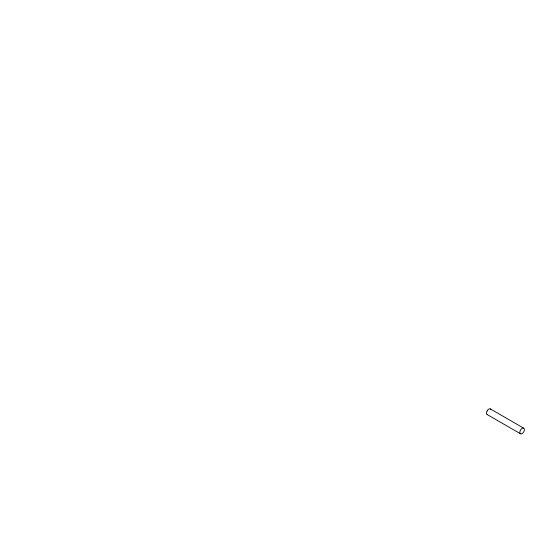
<?xml version="1.0" encoding="UTF-8"?>
<svg xmlns="http://www.w3.org/2000/svg" width="552" height="552" viewBox="0 0 552 552"><rect width="100%" height="100%" fill="white"/><g stroke="black" fill="none" stroke-linecap="round" stroke-linejoin="round"><path stroke-width="0.83" d="M490.376 408.935L523.731 428.2A3.229 1.863 -60 0 1 522.709 433.196A3.229 1.863 -60 0 1 519.915 431.581A3.229 1.863 -60 0 1 523.731 428.2M487.147 414.524L520.508 433.782M487.623 414.669A3.229 1.863 -60 0 1 487.147 410.798A3.229 1.863 -60 0 1 490.735 409.273M487.499 411.005A0.807 0.462 -60 0 1 487.754 410.688"/></g></svg>
